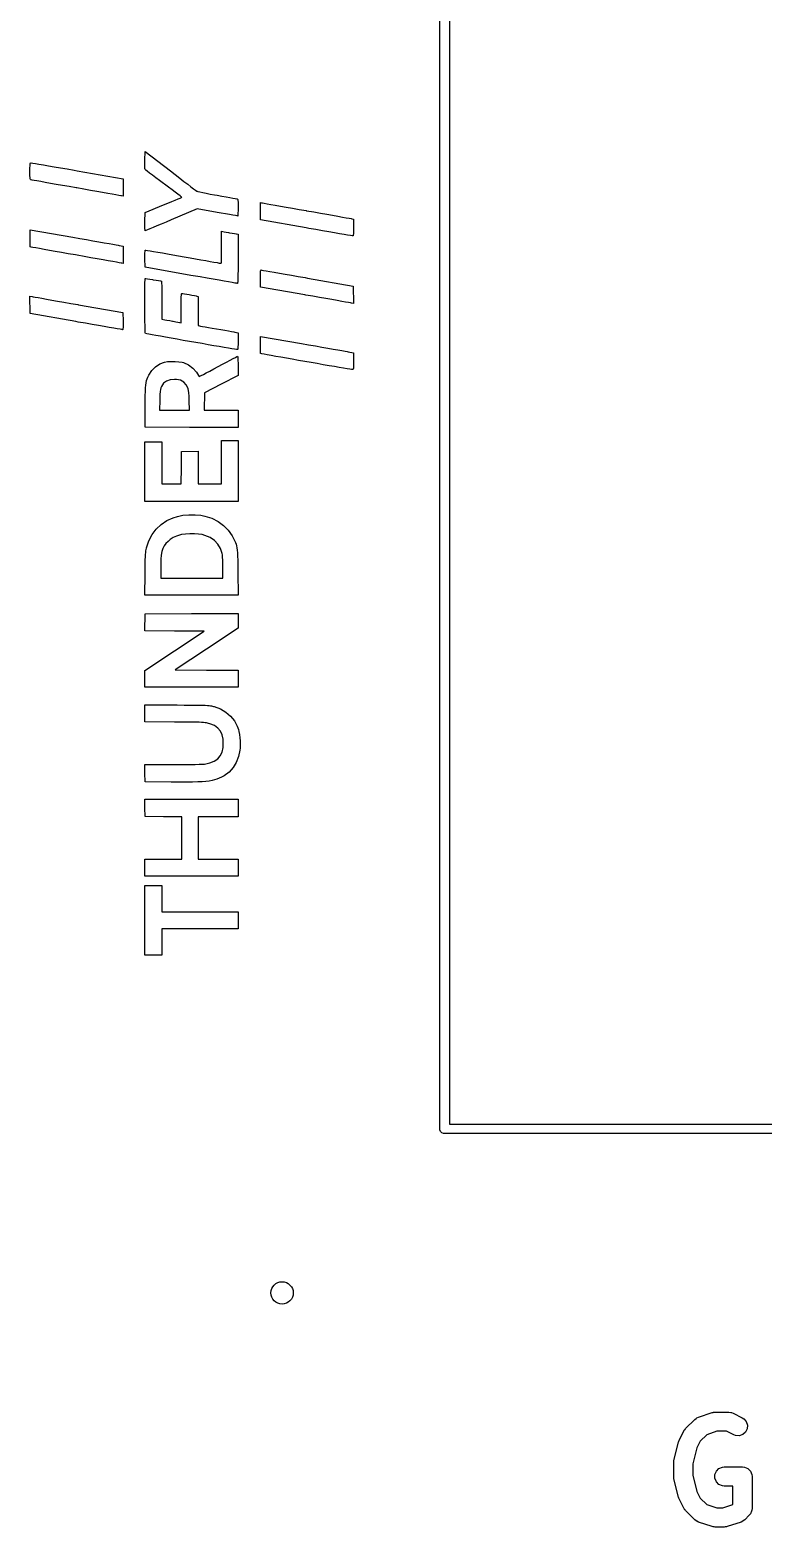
# Model space of a CAD drawing. Extents: x 4.82 to 6.78, y -4.8 to -2.93.
# Drawn here: x 4.871 to 5.323, y -4.798 to -3.874 of the extents above; entities that cross this region are included whole.
import ezdxf

# ---------------------------------------------------------------- set-up
doc = ezdxf.new("R2010")
doc.units = 0
doc.header["$MEASUREMENT"] = 0
doc.layers.add('BLACK', color=7, linetype='CONTINUOUS')

msp = doc.modelspace()

# ---------------------------------------------------------------- linework, layer by layer
at = {"layer": 'BLACK', "linetype": 'CONTINUOUS'}
for p, q in [((5.1299, -3.50358), (5.1299, -4.54898)), ((5.124, -4.55193), (5.124, -3.52233)), ((4.94216, -3.95437), (4.94226, -3.94902)), ((4.94226, -3.94902), (4.9578, -3.96105)), ((4.87122, -3.9612), (4.87123, -3.95935)), ((4.87122, -3.96222), (4.87122, -3.9612)), ((4.87123, -3.95935), (4.87128, -3.95778)), ((4.87128, -3.95778), (4.87136, -3.95662)), ((4.87136, -3.95662), (4.87145, -3.95601)), ((4.87145, -3.95601), (4.87149, -3.95595)), ((4.87149, -3.95595), (4.87188, -3.956)), ((4.87188, -3.956), (4.87293, -3.95618)), ((4.87293, -3.95618), (4.87458, -3.95646)), ((4.87458, -3.95646), (4.87678, -3.95683)), ((4.87678, -3.95683), (4.87948, -3.9573)), ((4.87948, -3.9573), (4.88262, -3.95784)), ((4.88262, -3.95784), (4.88615, -3.95846)), ((4.88615, -3.95846), (4.89001, -3.95913)), ((4.89001, -3.95913), (4.89416, -3.95985)), ((4.89416, -3.95985), (4.89853, -3.96061)), ((4.89853, -3.96061), (4.90023, -3.96091)), ((4.90023, -3.96091), (4.9287, -3.9659)), ((4.94213, -3.95705), (4.94214, -3.95523)), ((4.94213, -3.95857), (4.94213, -3.95705)), ((4.94216, -3.95963), (4.94213, -3.95857)), ((4.94214, -3.95523), (4.94216, -3.95437)), ((4.94221, -3.96012), (4.94216, -3.95963)), ((4.94222, -3.96014), (4.94221, -3.96012)), ((4.94265, -3.96052), (4.94222, -3.96014)), ((4.94358, -3.96126), (4.94265, -3.96052)), ((4.94496, -3.96233), (4.94358, -3.96126)), ((4.9578, -3.96105), (4.96076, -3.96334)), ((4.87123, -3.96397), (4.87122, -3.96222)), ((4.87127, -3.96516), (4.87123, -3.96397)), ((4.87135, -3.96591), (4.87127, -3.96516)), ((4.87149, -3.96632), (4.87135, -3.96591)), ((4.87171, -3.96652), (4.87149, -3.96632)), ((4.87203, -3.96662), (4.87171, -3.96652)), ((4.87204, -3.96662), (4.87203, -3.96662)), ((4.87257, -3.96672), (4.87204, -3.96662)), ((4.87375, -3.96693), (4.87257, -3.96672)), ((4.87552, -3.96725), (4.87375, -3.96693)), ((4.87783, -3.96766), (4.87552, -3.96725)), ((4.88062, -3.96815), (4.87783, -3.96766)), ((4.88384, -3.96872), (4.88062, -3.96815)), ((4.88741, -3.96935), (4.88384, -3.96872)), ((4.8913, -3.97003), (4.88741, -3.96935)), ((4.89544, -3.97075), (4.8913, -3.97003)), ((4.89978, -3.97151), (4.89544, -3.97075)), ((4.9287, -3.9659), (4.9287, -3.97663)), ((4.94671, -3.96366), (4.94496, -3.96233)), ((4.94877, -3.96522), (4.94671, -3.96366)), ((4.95109, -3.96695), (4.94877, -3.96522)), ((4.95359, -3.96881), (4.95109, -3.96695)), ((4.95415, -3.96922), (4.95359, -3.96881)), ((4.9566, -3.97104), (4.95415, -3.96922)), ((4.96076, -3.96334), (4.96356, -3.9655)), ((4.96356, -3.9655), (4.96616, -3.96749)), ((4.96616, -3.96749), (4.96849, -3.96927)), ((4.96849, -3.96927), (4.97051, -3.9708)), ((4.97051, -3.9708), (4.97215, -3.97204)), ((4.90005, -3.97156), (4.89978, -3.97151)), ((4.90438, -3.97231), (4.90005, -3.97156)), ((4.90852, -3.97304), (4.90438, -3.97231)), ((4.9124, -3.97372), (4.90852, -3.97304)), ((4.91598, -3.97435), (4.9124, -3.97372)), ((4.91919, -3.97491), (4.91598, -3.97435)), ((4.92197, -3.9754), (4.91919, -3.97491)), ((4.92427, -3.97581), (4.92197, -3.9754)), ((4.92603, -3.97612), (4.92427, -3.97581)), ((4.9272, -3.97633), (4.92603, -3.97612)), ((4.92771, -3.97642), (4.9272, -3.97633)), ((4.9287, -3.97663), (4.92771, -3.97642)), ((4.95622, -3.98096), (4.95867, -3.97995)), ((4.95886, -3.97272), (4.9566, -3.97104)), ((4.95867, -3.97995), (4.96082, -3.97906)), ((4.96084, -3.97421), (4.95886, -3.97272)), ((4.96082, -3.97906), (4.96258, -3.97832)), ((4.96249, -3.97546), (4.96084, -3.97421)), ((4.96375, -3.97642), (4.96249, -3.97546)), ((4.96258, -3.97832), (4.96389, -3.97775)), ((4.96455, -3.97705), (4.96375, -3.97642)), ((4.96389, -3.97775), (4.96466, -3.9774)), ((4.96483, -3.9773), (4.96455, -3.97705)), ((4.96466, -3.9774), (4.96483, -3.9773)), ((4.97215, -3.97204), (4.97336, -3.97294)), ((4.97336, -3.97294), (4.97409, -3.97347)), ((4.97409, -3.97347), (4.97425, -3.97357)), ((4.97425, -3.97357), (4.97482, -3.97375)), ((4.97482, -3.97375), (4.97601, -3.97403)), ((4.97601, -3.97403), (4.97773, -3.97439)), ((4.97773, -3.97439), (4.97988, -3.97481)), ((4.97988, -3.97481), (4.98237, -3.97528)), ((4.98237, -3.97528), (4.98512, -3.97577)), ((4.98512, -3.97577), (4.98673, -3.97606)), ((4.98673, -3.97606), (4.98955, -3.97655)), ((4.98955, -3.97655), (4.99217, -3.97701)), ((4.99217, -3.97701), (4.99448, -3.97742)), ((4.99448, -3.97742), (4.9964, -3.97776)), ((4.9964, -3.97776), (4.99785, -3.97803)), ((4.99785, -3.97803), (4.99872, -3.9782)), ((4.99872, -3.9782), (4.99893, -3.97824)), ((4.99893, -3.97824), (4.99918, -3.97838)), ((4.99918, -3.97838), (4.99935, -3.97871)), ((4.99935, -3.97871), (4.99946, -3.97933)), ((4.99946, -3.97933), (4.99953, -3.98036)), ((4.94216, -3.99226), (4.94226, -3.98661)), ((4.94226, -3.98661), (4.95355, -3.98204)), ((4.95355, -3.98204), (4.95622, -3.98096)), ((4.97434, -3.98452), (4.9584, -3.99121)), ((4.98673, -3.98669), (4.97434, -3.98452)), ((4.98918, -3.98712), (4.98673, -3.98669)), ((4.99189, -3.98759), (4.98918, -3.98712)), ((4.99431, -3.98801), (4.99189, -3.98759)), ((4.99634, -3.98836), (4.99431, -3.98801)), ((4.99792, -3.98863), (4.99634, -3.98836)), ((4.99894, -3.9888), (4.99792, -3.98863)), ((4.99934, -3.98886), (4.99894, -3.9888)), ((4.99937, -3.9888), (4.99934, -3.98886)), ((4.99945, -3.9882), (4.99937, -3.9888)), ((4.99951, -3.98706), (4.99945, -3.9882)), ((4.99955, -3.9855), (4.99951, -3.98706)), ((4.99953, -3.98036), (4.99956, -3.98192)), ((4.99956, -3.98365), (4.99955, -3.9855)), ((4.99956, -3.98192), (4.99956, -3.98365)), ((5.0133, -3.99127), (5.0133, -3.98054)), ((5.0133, -3.98054), (5.01411, -3.98072)), ((5.01411, -3.98072), (5.01459, -3.98081)), ((5.01459, -3.98081), (5.01573, -3.98101)), ((5.01573, -3.98101), (5.01746, -3.98132)), ((5.01746, -3.98132), (5.01974, -3.98173)), ((5.01974, -3.98173), (5.02249, -3.98221)), ((5.02249, -3.98221), (5.02568, -3.98277)), ((5.02568, -3.98277), (5.02924, -3.9834)), ((5.02924, -3.9834), (5.0331, -3.98408)), ((5.0331, -3.98408), (5.03723, -3.9848)), ((5.03723, -3.9848), (5.04155, -3.98555)), ((5.04155, -3.98555), (5.04186, -3.98561)), ((5.04186, -3.98561), (5.0462, -3.98637)), ((5.0462, -3.98637), (5.05035, -3.98709)), ((5.05035, -3.98709), (5.05425, -3.98778)), ((5.05425, -3.98778), (5.05785, -3.98841)), ((5.05785, -3.98841), (5.06108, -3.98897)), ((5.06108, -3.98897), (5.06389, -3.98947)), ((4.8713, -4.00254), (4.8714, -3.99731)), ((4.8714, -3.99731), (4.89761, -4.00193)), ((4.94214, -3.99343), (4.94216, -3.99226)), ((4.94214, -3.9952), (4.94214, -3.99343)), ((4.94216, -3.99662), (4.94214, -3.9952)), ((4.9422, -3.99756), (4.94216, -3.99662)), ((4.94226, -3.9979), (4.9422, -3.99756)), ((4.94264, -3.99776), (4.94226, -3.9979)), ((4.94226, -3.9979), (4.94226, -3.9979)), ((4.94362, -3.99737), (4.94264, -3.99776)), ((4.94513, -3.99674), (4.94362, -3.99737)), ((4.94711, -3.99593), (4.94513, -3.99674)), ((4.94949, -3.99494), (4.94711, -3.99593)), ((4.95221, -3.9938), (4.94949, -3.99494)), ((4.9552, -3.99255), (4.95221, -3.9938)), ((4.9584, -3.99121), (4.9552, -3.99255)), ((4.98944, -4.00822), (4.98944, -3.99825)), ((4.98944, -3.99825), (4.99025, -3.99843)), ((4.99025, -3.99843), (4.99097, -3.99857)), ((5.04159, -3.99622), (5.0133, -3.99127)), ((5.04311, -3.99649), (5.04159, -3.99622)), ((5.04748, -3.99725), (5.04311, -3.99649)), ((5.05163, -3.99798), (5.04748, -3.99725)), ((5.0555, -3.99865), (5.05163, -3.99798)), ((5.06389, -3.98947), (5.06622, -3.98988)), ((5.06622, -3.98988), (5.06802, -3.9902)), ((5.06802, -3.9902), (5.06923, -3.99042)), ((5.06923, -3.99042), (5.06978, -3.99052)), ((5.06978, -3.99052), (5.06979, -3.99052)), ((5.06979, -3.99052), (5.07078, -3.99073)), ((5.07077, -3.99811), (5.07071, -3.99964)), ((5.07078, -3.99594), (5.07077, -3.99811)), ((5.07078, -3.99073), (5.07078, -3.99594)), ((4.87126, -4.00509), (4.87128, -4.00332)), ((4.87126, -4.00653), (4.87126, -4.00509)), ((4.87128, -4.0075), (4.87126, -4.00653)), ((4.87128, -4.00332), (4.8713, -4.00254)), ((4.87132, -4.00789), (4.87128, -4.0075)), ((4.89761, -4.00193), (4.90194, -4.00269)), ((4.90194, -4.00269), (4.90611, -4.00342)), ((4.90611, -4.00342), (4.91006, -4.00412)), ((4.91006, -4.00412), (4.91372, -4.00476)), ((4.91372, -4.00476), (4.91705, -4.00534)), ((4.91705, -4.00534), (4.91997, -4.00586)), ((4.91997, -4.00586), (4.92241, -4.00628)), ((4.92241, -4.00628), (4.92433, -4.00662)), ((4.92433, -4.00662), (4.92565, -4.00685)), ((4.92565, -4.00685), (4.92626, -4.00695)), ((4.92626, -4.00695), (4.9287, -4.00737)), ((4.9287, -4.00737), (4.9287, -4.01816)), ((4.99097, -3.99857), (4.99218, -3.99879)), ((4.99218, -3.99879), (4.99367, -3.99905)), ((4.99367, -3.99905), (4.99432, -3.99917)), ((4.99432, -3.99917), (4.9959, -3.99944)), ((4.9959, -3.99944), (4.99731, -3.9997)), ((4.99731, -3.9997), (4.99833, -3.99988)), ((4.99833, -3.99988), (4.99857, -3.99993)), ((4.99857, -3.99993), (4.99956, -4.00013)), ((4.99956, -4.00013), (4.99956, -4.01529)), ((5.05905, -3.99927), (5.0555, -3.99865)), ((5.06221, -3.99981), (5.05905, -3.99927)), ((5.06493, -4.00028), (5.06221, -3.99981)), ((5.06716, -4.00065), (5.06493, -4.00028)), ((5.06884, -4.00094), (5.06716, -4.00065)), ((5.06991, -4.00111), (5.06884, -4.00094)), ((5.07033, -4.00117), (5.06991, -4.00111)), ((5.07046, -4.00108), (5.07033, -4.00117)), ((5.07061, -4.0006), (5.07046, -4.00108)), ((5.07071, -3.99964), (5.07061, -4.0006)), ((4.87135, -4.0079), (4.87132, -4.00789)), ((4.87189, -4.00801), (4.87135, -4.0079)), ((4.87308, -4.00823), (4.87189, -4.00801)), ((4.87486, -4.00856), (4.87308, -4.00823)), ((4.87718, -4.00898), (4.87486, -4.00856)), ((4.87997, -4.00948), (4.87718, -4.00898)), ((4.88319, -4.01005), (4.87997, -4.00948)), ((4.88679, -4.01069), (4.88319, -4.01005)), ((4.8907, -4.01138), (4.88679, -4.01069)), ((4.89487, -4.01212), (4.8907, -4.01138)), ((4.89926, -4.01289), (4.89487, -4.01212)), ((4.90031, -4.01308), (4.89926, -4.01289)), ((4.90467, -4.01384), (4.90031, -4.01308)), ((4.90883, -4.01457), (4.90467, -4.01384)), ((4.91272, -4.01526), (4.90883, -4.01457)), ((4.9163, -4.01589), (4.91272, -4.01526)), ((4.9195, -4.01646), (4.9163, -4.01589)), ((4.92226, -4.01695), (4.9195, -4.01646)), ((4.92454, -4.01736), (4.92226, -4.01695)), ((4.94214, -4.01329), (4.94215, -4.01171)), ((4.94216, -4.01516), (4.94214, -4.01329)), ((4.94215, -4.01171), (4.94219, -4.01054)), ((4.94226, -4.02048), (4.94216, -4.01516)), ((4.94219, -4.01054), (4.94225, -4.00991)), ((4.94225, -4.00991), (4.94229, -4.00983)), ((4.94229, -4.00983), (4.9427, -4.00989)), ((4.9427, -4.00989), (4.94375, -4.01007)), ((4.94375, -4.01007), (4.94537, -4.01034)), ((4.94537, -4.01034), (4.94748, -4.01071)), ((4.94748, -4.01071), (4.95, -4.01115)), ((4.95, -4.01115), (4.95288, -4.01165)), ((4.95288, -4.01165), (4.95603, -4.0122)), ((4.95603, -4.0122), (4.95938, -4.01278)), ((4.95938, -4.01278), (4.96286, -4.01339)), ((4.96286, -4.01339), (4.9664, -4.01401)), ((4.9664, -4.01401), (4.96992, -4.01463)), ((4.96992, -4.01463), (4.97335, -4.01524)), ((4.97335, -4.01524), (4.97661, -4.01582)), ((4.97661, -4.01582), (4.97964, -4.01635)), ((4.97964, -4.01635), (4.98236, -4.01684)), ((4.98236, -4.01684), (4.98469, -4.01725)), ((4.98925, -4.01755), (4.98933, -4.0169)), ((4.98933, -4.0169), (4.98938, -4.01587)), ((4.98938, -4.01587), (4.98941, -4.01439)), ((4.98941, -4.01439), (4.98943, -4.01239)), ((4.98943, -4.01239), (4.98944, -4.00977)), ((4.98944, -4.00977), (4.98944, -4.00822)), ((4.99956, -4.01529), (4.99956, -4.01915)), ((4.92628, -4.01767), (4.92454, -4.01736)), ((4.92741, -4.01788), (4.92628, -4.01767)), ((4.92789, -4.01797), (4.92741, -4.01788)), ((4.9287, -4.01816), (4.92789, -4.01797)), ((4.97046, -4.02545), (4.94226, -4.02048)), ((4.9719, -4.0257), (4.97046, -4.02545)), ((4.97627, -4.02647), (4.9719, -4.0257)), ((4.98469, -4.01725), (4.98658, -4.01759)), ((4.98658, -4.01759), (4.98793, -4.01784)), ((4.98793, -4.01784), (4.98868, -4.01798)), ((4.98868, -4.01798), (4.98881, -4.01801)), ((4.98881, -4.01801), (4.98899, -4.01803)), ((4.98899, -4.01803), (4.98914, -4.0179)), ((4.98914, -4.0179), (4.98925, -4.01755)), ((4.99952, -4.02492), (4.99948, -4.02693)), ((4.99954, -4.02234), (4.99952, -4.02492)), ((4.99956, -4.01915), (4.99954, -4.02234)), ((5.01335, -4.02528), (5.01337, -4.02376)), ((5.01338, -4.02743), (5.01335, -4.02528)), ((5.01337, -4.02376), (5.01344, -4.02278)), ((5.01344, -4.02278), (5.01357, -4.02227)), ((5.01357, -4.02227), (5.01374, -4.02214)), ((5.01374, -4.02214), (5.01416, -4.0222)), ((5.01416, -4.0222), (5.01524, -4.02238)), ((5.01524, -4.02238), (5.01692, -4.02267)), ((5.01692, -4.02267), (5.01915, -4.02305)), ((5.01915, -4.02305), (5.02187, -4.02352)), ((5.02187, -4.02352), (5.02503, -4.02407)), ((5.02503, -4.02407), (5.02857, -4.02469)), ((5.02857, -4.02469), (5.03245, -4.02537)), ((5.03245, -4.02537), (5.03659, -4.0261)), ((5.03659, -4.0261), (5.04096, -4.02686)), ((4.94208, -4.03649), (4.9421, -4.0339)), ((4.9421, -4.0339), (4.94212, -4.03163)), ((4.94212, -4.03163), (4.94215, -4.02977)), ((4.94215, -4.02977), (4.94219, -4.02841)), ((4.94219, -4.02841), (4.94224, -4.02763)), ((4.94224, -4.02763), (4.94227, -4.02748)), ((4.94227, -4.02748), (4.94268, -4.02747)), ((4.94268, -4.02747), (4.94366, -4.02757)), ((4.94366, -4.02757), (4.94508, -4.02778)), ((4.94508, -4.02778), (4.94679, -4.02806)), ((4.94679, -4.02806), (4.94724, -4.02814)), ((4.94724, -4.02814), (4.94902, -4.02845)), ((4.94902, -4.02845), (4.95054, -4.02872)), ((4.95054, -4.02872), (4.95166, -4.0289)), ((4.95166, -4.0289), (4.95225, -4.02899)), ((4.95225, -4.02899), (4.95229, -4.02899)), ((4.95229, -4.02899), (4.95236, -4.02934)), ((4.95236, -4.02934), (4.95242, -4.03033)), ((4.95242, -4.03033), (4.95247, -4.03187)), ((4.95247, -4.03187), (4.95251, -4.03387)), ((4.95251, -4.03387), (4.95254, -4.03626)), ((4.98041, -4.0272), (4.97627, -4.02647)), ((4.98429, -4.02788), (4.98041, -4.0272)), ((4.98783, -4.0285), (4.98429, -4.02788)), ((4.99099, -4.02905), (4.98783, -4.0285)), ((4.99371, -4.02952), (4.99099, -4.02905)), ((4.99593, -4.0299), (4.99371, -4.02952)), ((4.99761, -4.03019), (4.99593, -4.0299)), ((4.99869, -4.03037), (4.99761, -4.03019)), ((4.99911, -4.03043), (4.99869, -4.03037)), ((4.99916, -4.0304), (4.99911, -4.03043)), ((4.99927, -4.03011), (4.99916, -4.0304)), ((4.99936, -4.02947), (4.99927, -4.03011)), ((4.99943, -4.02843), (4.99936, -4.02947)), ((4.99948, -4.02693), (4.99943, -4.02843)), ((5.01348, -4.03274), (5.01338, -4.02743)), ((5.04078, -4.03754), (5.01348, -4.03274)), ((5.04096, -4.02686), (5.0424, -4.02712)), ((5.0424, -4.02712), (5.0706, -4.03208)), ((5.0706, -4.03208), (5.0708, -4.0428)), ((4.8714, -4.04905), (4.8712, -4.03833)), ((4.8712, -4.03833), (4.87256, -4.03856)), ((4.87256, -4.03856), (4.87313, -4.03866)), ((4.87313, -4.03866), (4.87436, -4.03887)), ((4.87436, -4.03887), (4.87617, -4.03919)), ((4.87617, -4.03919), (4.87853, -4.03961)), ((4.87853, -4.03961), (4.88137, -4.04011)), ((4.88137, -4.04011), (4.88462, -4.04068)), ((4.88462, -4.04068), (4.88825, -4.04131)), ((4.88825, -4.04131), (4.89217, -4.042)), ((4.89217, -4.042), (4.89635, -4.04274)), ((4.89635, -4.04274), (4.90071, -4.0435)), ((4.90071, -4.0435), (4.90122, -4.0436)), ((4.90122, -4.0436), (4.92852, -4.0484)), ((4.94208, -4.03931), (4.94208, -4.03649)), ((4.94208, -4.04228), (4.94208, -4.03931)), ((4.94209, -4.04532), (4.94208, -4.04228)), ((4.95254, -4.03626), (4.95256, -4.03895)), ((4.95256, -4.03895), (4.95256, -4.04072)), ((4.95256, -4.04072), (4.95256, -4.05244)), ((4.96449, -4.04563), (4.9645, -4.04271)), ((4.9645, -4.04271), (4.96453, -4.04044)), ((4.96453, -4.04044), (4.96457, -4.03876)), ((4.96457, -4.03876), (4.96465, -4.03761)), ((4.96465, -4.03761), (4.96475, -4.03691)), ((4.96475, -4.03691), (4.96488, -4.03661)), ((4.96488, -4.03661), (4.96494, -4.03659)), ((4.96494, -4.03659), (4.96544, -4.03665)), ((4.96544, -4.03665), (4.96648, -4.03682)), ((4.96648, -4.03682), (4.96788, -4.03706)), ((4.96788, -4.03706), (4.96949, -4.03734)), ((4.96949, -4.03734), (4.97112, -4.03764)), ((4.97112, -4.03764), (4.9726, -4.03792)), ((4.9726, -4.03792), (4.97377, -4.03815)), ((4.97377, -4.03815), (4.97416, -4.03823)), ((4.97416, -4.03823), (4.97498, -4.03841)), ((4.97498, -4.03841), (4.97498, -4.05646)), ((5.04129, -4.03763), (5.04078, -4.03754)), ((5.04565, -4.03839), (5.04129, -4.03763)), ((5.04983, -4.03913), (5.04565, -4.03839)), ((5.05375, -4.03982), (5.04983, -4.03913)), ((5.05738, -4.04045), (5.05375, -4.03982)), ((5.06063, -4.04102), (5.05738, -4.04045)), ((5.06347, -4.04152), (5.06063, -4.04102)), ((5.06583, -4.04193), (5.06347, -4.04152)), ((5.06764, -4.04225), (5.06583, -4.04193)), ((5.06887, -4.04247), (5.06764, -4.04225)), ((5.06944, -4.04257), (5.06887, -4.04247)), ((5.0708, -4.0428), (5.06944, -4.04257)), ((4.8996, -4.05402), (4.8714, -4.04905)), ((4.92852, -4.0484), (4.92862, -4.0537)), ((4.92862, -4.0537), (4.92865, -4.05585)), ((4.9421, -4.04832), (4.94209, -4.04532)), ((4.94212, -4.05122), (4.9421, -4.04832)), ((4.94215, -4.05391), (4.94212, -4.05122)), ((4.94218, -4.05631), (4.94215, -4.05391)), ((4.95256, -4.05244), (4.95446, -4.05282)), ((4.95446, -4.05282), (4.95572, -4.05306)), ((4.95572, -4.05306), (4.95739, -4.05337)), ((4.95739, -4.05337), (4.95915, -4.05368)), ((4.95915, -4.05368), (4.95961, -4.05376)), ((4.95961, -4.05376), (4.96116, -4.05403)), ((4.96449, -4.05468), (4.96449, -4.04563)), ((4.90104, -4.05427), (4.8996, -4.05402)), ((4.90541, -4.05504), (4.90104, -4.05427)), ((4.90955, -4.05576), (4.90541, -4.05504)), ((4.91343, -4.05644), (4.90955, -4.05576)), ((4.91697, -4.05706), (4.91343, -4.05644)), ((4.92013, -4.05761), (4.91697, -4.05706)), ((4.92285, -4.05808), (4.92013, -4.05761)), ((4.92508, -4.05846), (4.92285, -4.05808)), ((4.92676, -4.05875), (4.92508, -4.05846)), ((4.92784, -4.05893), (4.92676, -4.05875)), ((4.92826, -4.05899), (4.92784, -4.05893)), ((4.92843, -4.05885), (4.92826, -4.05899)), ((4.92856, -4.05835), (4.92843, -4.05885)), ((4.92863, -4.05737), (4.92856, -4.05835)), ((4.92865, -4.05585), (4.92863, -4.05737)), ((4.94222, -4.05834), (4.94218, -4.05631)), ((4.94227, -4.05991), (4.94222, -4.05834)), ((4.94232, -4.06093), (4.94227, -4.05991)), ((4.94237, -4.06131), (4.94232, -4.06093)), ((4.9425, -4.06134), (4.94237, -4.06131)), ((4.94324, -4.06149), (4.9425, -4.06134)), ((4.9446, -4.06175), (4.94324, -4.06149)), ((4.94651, -4.0621), (4.9446, -4.06175)), ((4.94889, -4.06254), (4.94651, -4.0621)), ((4.95169, -4.06304), (4.94889, -4.06254)), ((4.95483, -4.0636), (4.95169, -4.06304)), ((4.96116, -4.05403), (4.96251, -4.05428)), ((4.96251, -4.05428), (4.96346, -4.05446)), ((4.96346, -4.05446), (4.96368, -4.0545)), ((4.96368, -4.0545), (4.96449, -4.05468)), ((4.97498, -4.05646), (4.97579, -4.05664)), ((4.97579, -4.05664), (4.97635, -4.05675)), ((4.97635, -4.05675), (4.97753, -4.05696)), ((4.97753, -4.05696), (4.97921, -4.05726)), ((4.97921, -4.05726), (4.9813, -4.05762)), ((4.9813, -4.05762), (4.98368, -4.05804)), ((4.98368, -4.05804), (4.98618, -4.05847)), ((4.98618, -4.05847), (4.98884, -4.05892)), ((4.98884, -4.05892), (4.99136, -4.05936)), ((4.99136, -4.05936), (4.99362, -4.05976)), ((4.99362, -4.05976), (4.99552, -4.06009)), ((4.99552, -4.06009), (4.99692, -4.06035)), ((4.99692, -4.06035), (4.99766, -4.06049)), ((4.99766, -4.06049), (4.99956, -4.06086)), ((4.99956, -4.06086), (4.99956, -4.06608)), ((5.01338, -4.06833), (5.01348, -4.0631)), ((5.01348, -4.0631), (5.03879, -4.06754)), ((4.95826, -4.06422), (4.95483, -4.0636)), ((4.9619, -4.06486), (4.95826, -4.06422)), ((4.9657, -4.06554), (4.9619, -4.06486)), ((4.96958, -4.06622), (4.9657, -4.06554)), ((4.97347, -4.06691), (4.96958, -4.06622)), ((4.97732, -4.06759), (4.97347, -4.06691)), ((4.98106, -4.06824), (4.97732, -4.06759)), ((4.98462, -4.06886), (4.98106, -4.06824)), ((4.98793, -4.06944), (4.98462, -4.06886)), ((4.99093, -4.06996), (4.98793, -4.06944)), ((4.99356, -4.07041), (4.99093, -4.06996)), ((4.99574, -4.07078), (4.99356, -4.07041)), ((4.99742, -4.07106), (4.99574, -4.07078)), ((4.99852, -4.07123), (4.99742, -4.07106)), ((4.99898, -4.07129), (4.99852, -4.07123)), ((4.99914, -4.07126), (4.99898, -4.07129)), ((4.99932, -4.07104), (4.99914, -4.07126)), ((4.99945, -4.07051), (4.99932, -4.07104)), ((4.99952, -4.06958), (4.99945, -4.07051)), ((4.99955, -4.06814), (4.99952, -4.06958)), ((4.99956, -4.06608), (4.99955, -4.06814)), ((5.01334, -4.07232), (5.01335, -4.07089)), ((5.01336, -4.07329), (5.01334, -4.07232)), ((5.01335, -4.07089), (5.01337, -4.06912)), ((5.01337, -4.06912), (5.01338, -4.06833)), ((5.03879, -4.06754), (5.04307, -4.0683)), ((5.04307, -4.0683), (5.04722, -4.06902)), ((5.04722, -4.06902), (5.05117, -4.06972)), ((5.05117, -4.06972), (5.05485, -4.07037)), ((5.05485, -4.07037), (5.0582, -4.07096)), ((5.0582, -4.07096), (5.06115, -4.07148)), ((5.06115, -4.07148), (5.06363, -4.07191)), ((5.06363, -4.07191), (5.06558, -4.07226)), ((5.06558, -4.07226), (5.06692, -4.07249)), ((4.94862, -4.08178), (4.95129, -4.08008)), ((4.95129, -4.08008), (4.95413, -4.07903)), ((4.95413, -4.07903), (4.95602, -4.07869)), ((4.95602, -4.07869), (4.95831, -4.07853)), ((4.95831, -4.07853), (4.96076, -4.07854)), ((4.96076, -4.07854), (4.96313, -4.07871)), ((4.96313, -4.07871), (4.96516, -4.07904)), ((4.96516, -4.07904), (4.96601, -4.07927)), ((4.96601, -4.07927), (4.96905, -4.08067)), ((4.96905, -4.08067), (4.97168, -4.08266)), ((4.98731, -4.08173), (4.98998, -4.08029)), ((4.98998, -4.08029), (4.99245, -4.07897)), ((4.99245, -4.07897), (4.99465, -4.07779)), ((4.99465, -4.07779), (4.9965, -4.0768)), ((4.9965, -4.0768), (4.99793, -4.07603)), ((4.99793, -4.07603), (4.99888, -4.07553)), ((4.99888, -4.07553), (4.99926, -4.07533)), ((4.99926, -4.07533), (4.99926, -4.07533)), ((4.99926, -4.07533), (4.99936, -4.07563)), ((4.99936, -4.07563), (4.99945, -4.07654)), ((4.99945, -4.07654), (4.99951, -4.07794)), ((4.99951, -4.07794), (4.99955, -4.07971)), ((4.99955, -4.07971), (4.99956, -4.08118)), ((4.99956, -4.08118), (4.99956, -4.08714)), ((5.01339, -4.07368), (5.01336, -4.07329)), ((5.01353, -4.07371), (5.01339, -4.07368)), ((5.0143, -4.07387), (5.01353, -4.07371)), ((5.01567, -4.07412), (5.0143, -4.07387)), ((5.01759, -4.07447), (5.01567, -4.07412)), ((5.01998, -4.0749), (5.01759, -4.07447)), ((5.02278, -4.07541), (5.01998, -4.0749)), ((5.02593, -4.07597), (5.02278, -4.07541)), ((5.02936, -4.07657), (5.02593, -4.07597)), ((5.033, -4.07722), (5.02936, -4.07657)), ((5.03679, -4.07788), (5.033, -4.07722)), ((5.04067, -4.07856), (5.03679, -4.07788)), ((5.04456, -4.07924), (5.04067, -4.07856)), ((5.0484, -4.07991), (5.04456, -4.07924)), ((5.05213, -4.08056), (5.0484, -4.07991)), ((5.05568, -4.08118), (5.05213, -4.08056)), ((5.05899, -4.08175), (5.05568, -4.08118)), ((5.06692, -4.07249), (5.06744, -4.07259)), ((5.06744, -4.07259), (5.07078, -4.07319)), ((5.07078, -4.08042), (5.07076, -4.08184)), ((5.07078, -4.07319), (5.07078, -4.07839)), ((5.07078, -4.07839), (5.07078, -4.08042)), ((4.94287, -4.09166), (4.94315, -4.09041)), ((4.94315, -4.09041), (4.94351, -4.08928)), ((4.94351, -4.08928), (4.94396, -4.08819)), ((4.94396, -4.08819), (4.94451, -4.08704)), ((4.94451, -4.08704), (4.94456, -4.08693)), ((4.94456, -4.08693), (4.94638, -4.08407)), ((4.94638, -4.08407), (4.94862, -4.08178)), ((4.95543, -4.0907), (4.95365, -4.09206)), ((4.95768, -4.08987), (4.95543, -4.0907)), ((4.96037, -4.0896), (4.95768, -4.08987)), ((4.96169, -4.08967), (4.96037, -4.0896)), ((4.96409, -4.0902), (4.96169, -4.08967)), ((4.96603, -4.09128), (4.96409, -4.0902)), ((4.97168, -4.08266), (4.9739, -4.08523)), ((4.9739, -4.08523), (4.97459, -4.0863)), ((4.97459, -4.0863), (4.97513, -4.08718)), ((4.97513, -4.08718), (4.97549, -4.08776)), ((4.97549, -4.08776), (4.97556, -4.08787)), ((4.97556, -4.08787), (4.97589, -4.08774)), ((4.97589, -4.08774), (4.97678, -4.0873)), ((4.97678, -4.0873), (4.97817, -4.08658)), ((4.97817, -4.08658), (4.97998, -4.08564)), ((4.97998, -4.08564), (4.98214, -4.08449)), ((4.98214, -4.08449), (4.98458, -4.08319)), ((4.98458, -4.08319), (4.98723, -4.08177)), ((4.98723, -4.08177), (4.98731, -4.08173)), ((4.99956, -4.08714), (4.98917, -4.09253)), ((5.06199, -4.08226), (5.05899, -4.08175)), ((5.06461, -4.08271), (5.06199, -4.08226)), ((5.06678, -4.08308), (5.06461, -4.08271)), ((5.06845, -4.08335), (5.06678, -4.08308)), ((5.06955, -4.08353), (5.06845, -4.08335)), ((5.07001, -4.08359), (5.06955, -4.08353)), ((5.07014, -4.08358), (5.07001, -4.08359)), ((5.07041, -4.08352), (5.07014, -4.08358)), ((5.07059, -4.08328), (5.07041, -4.08352)), ((5.0707, -4.08275), (5.07059, -4.08328)), ((5.07076, -4.08184), (5.0707, -4.08275)), ((4.9423, -4.10276), (4.94234, -4.09961)), ((4.94234, -4.09961), (4.9424, -4.09701)), ((4.9424, -4.09701), (4.94251, -4.09487)), ((4.94251, -4.09487), (4.94266, -4.09312)), ((4.94266, -4.09312), (4.94287, -4.09166)), ((4.95135, -4.09905), (4.95124, -4.10154)), ((4.95151, -4.09717), (4.95135, -4.09905)), ((4.95172, -4.09578), (4.95151, -4.09717)), ((4.95199, -4.0948), (4.95172, -4.09578)), ((4.95235, -4.09396), (4.95199, -4.0948)), ((4.95365, -4.09206), (4.95235, -4.09396)), ((4.96756, -4.09293), (4.96603, -4.09128)), ((4.96869, -4.09518), (4.96756, -4.09293)), ((4.96876, -4.09537), (4.96869, -4.09518)), ((4.96902, -4.09645), (4.96876, -4.09537)), ((4.96921, -4.09796), (4.96902, -4.09645)), ((4.96936, -4.1), (4.96921, -4.09796)), ((4.96947, -4.10266), (4.96936, -4.1)), ((4.97877, -4.09792), (4.97857, -4.10853)), ((4.98917, -4.09253), (4.97877, -4.09792)), ((4.94226, -4.1192), (4.94229, -4.10654)), ((4.94229, -4.10654), (4.9423, -4.10276)), ((4.95121, -4.10248), (4.95102, -4.10853)), ((4.95102, -4.10853), (4.96964, -4.10853)), ((4.95124, -4.10154), (4.95121, -4.10248)), ((4.96964, -4.10853), (4.96947, -4.10266)), ((4.97857, -4.10853), (4.99956, -4.10853)), ((4.99956, -4.10853), (4.99956, -4.11938)), ((4.96964, -4.11929), (4.94226, -4.1192)), ((4.97091, -4.11929), (4.96964, -4.11929)), ((4.99956, -4.11938), (4.97091, -4.11929)), ((4.98944, -4.15409), (4.98944, -4.12733)), ((4.98944, -4.12733), (4.99956, -4.12733)), ((4.99956, -4.12733), (4.99956, -4.16493)), ((4.94208, -4.16493), (4.94208, -4.12805)), ((4.94208, -4.12805), (4.95256, -4.12805)), ((4.95256, -4.12805), (4.95256, -4.15409)), ((4.96458, -4.14405), (4.96467, -4.13402)), ((4.96467, -4.13402), (4.97498, -4.13382)), ((4.97498, -4.13382), (4.97498, -4.15409)), ((4.96448, -4.15409), (4.96458, -4.14405)), ((4.95256, -4.15409), (4.96448, -4.15409)), ((4.97498, -4.15409), (4.98944, -4.15409)), ((4.99956, -4.16493), (4.94208, -4.16493)), ((4.96219, -4.17411), (4.96555, -4.17346)), ((4.96555, -4.17346), (4.96927, -4.17314)), ((4.96927, -4.17314), (4.97307, -4.17314)), ((4.97307, -4.17314), (4.9767, -4.17347)), ((4.9767, -4.17347), (4.97912, -4.17393)), ((4.97912, -4.17393), (4.98336, -4.1753)), ((4.94655, -4.18533), (4.94906, -4.18195)), ((4.94906, -4.18195), (4.95207, -4.17908)), ((4.95207, -4.17908), (4.95556, -4.17673)), ((4.95556, -4.17673), (4.95952, -4.17493)), ((4.95952, -4.17493), (4.96219, -4.17411)), ((4.98336, -4.1753), (4.9872, -4.17723)), ((4.9872, -4.17723), (4.9906, -4.17969)), ((4.9906, -4.17969), (4.99352, -4.18266)), ((4.99352, -4.18266), (4.9959, -4.18608)), ((4.94314, -4.19349), (4.94457, -4.18918)), ((4.94457, -4.18918), (4.94655, -4.18533)), ((4.95396, -4.19237), (4.95315, -4.19395)), ((4.95502, -4.19094), (4.95396, -4.19237)), ((4.95637, -4.18954), (4.95502, -4.19094)), ((4.95774, -4.18835), (4.95637, -4.18954)), ((4.95952, -4.18717), (4.95774, -4.18835)), ((4.96153, -4.18627), (4.95952, -4.18717)), ((4.96404, -4.18552), (4.96153, -4.18627)), ((4.96466, -4.18537), (4.96404, -4.18552)), ((4.96704, -4.18502), (4.96466, -4.18537)), ((4.96977, -4.18484), (4.96704, -4.18502)), ((4.97259, -4.18483), (4.96977, -4.18484)), ((4.97524, -4.18501), (4.97259, -4.18483)), ((4.97744, -4.18537), (4.97524, -4.18501)), ((4.97909, -4.18582), (4.97744, -4.18537)), ((4.98229, -4.18717), (4.97909, -4.18582)), ((4.98499, -4.189), (4.98229, -4.18717)), ((4.98715, -4.19127), (4.98499, -4.189)), ((4.98875, -4.19396), (4.98715, -4.19127)), ((4.9959, -4.18608), (4.99682, -4.18782)), ((4.99682, -4.18782), (4.99742, -4.18909)), ((4.99742, -4.18909), (4.99791, -4.19022)), ((4.99791, -4.19022), (4.99832, -4.19129)), ((4.99832, -4.19129), (4.99864, -4.19238)), ((4.99864, -4.19238), (4.99888, -4.19359)), ((4.94228, -4.20331), (4.94234, -4.201)), ((4.94234, -4.201), (4.9424, -4.19914)), ((4.9424, -4.19914), (4.94249, -4.19766)), ((4.94249, -4.19766), (4.94259, -4.19646)), ((4.94259, -4.19646), (4.94272, -4.19547)), ((4.94272, -4.19547), (4.94288, -4.19458)), ((4.94288, -4.19458), (4.94308, -4.19371)), ((4.94308, -4.19371), (4.94314, -4.19349)), ((4.95195, -4.20059), (4.95185, -4.2038)), ((4.95218, -4.19795), (4.95195, -4.20059)), ((4.95257, -4.19577), (4.95218, -4.19795)), ((4.95315, -4.19395), (4.95257, -4.19577)), ((4.98975, -4.19704), (4.98875, -4.19396)), ((4.98987, -4.19781), (4.98975, -4.19704)), ((4.98998, -4.19928), (4.98987, -4.19781)), ((4.99008, -4.20118), (4.98998, -4.19928)), ((4.99014, -4.20334), (4.99008, -4.20118)), ((4.99888, -4.19359), (4.99907, -4.19499)), ((4.99907, -4.19499), (4.99921, -4.19667)), ((4.99921, -4.19667), (4.9993, -4.19872)), ((4.9993, -4.19872), (4.99937, -4.20122)), ((4.99937, -4.20122), (4.99942, -4.20426)), ((4.94199, -4.22278), (4.94218, -4.20967)), ((4.94218, -4.20967), (4.94223, -4.20617)), ((4.94223, -4.20617), (4.94228, -4.20331)), ((4.95185, -4.2038), (4.95184, -4.20533)), ((4.95184, -4.20533), (4.95184, -4.21229)), ((4.99016, -4.20562), (4.99014, -4.20334)), ((4.99016, -4.21229), (4.99016, -4.20562)), ((4.99942, -4.20426), (4.99946, -4.20791)), ((4.99946, -4.20791), (4.99947, -4.20877)), ((4.99947, -4.20877), (4.99961, -4.22278)), ((4.95184, -4.21229), (4.99016, -4.21229)), ((4.99016, -4.22278), (4.94199, -4.22278)), ((4.99961, -4.22278), (4.99016, -4.22278)), ((4.94206, -4.24482), (4.94226, -4.23416)), ((4.94226, -4.23416), (4.97091, -4.23407)), ((4.97091, -4.23407), (4.99956, -4.23398)), ((4.99956, -4.23398), (4.99956, -4.24302)), ((4.96038, -4.24492), (4.94206, -4.24482)), ((4.9787, -4.24501), (4.96038, -4.24492)), ((4.96039, -4.25712), (4.9787, -4.24501)), ((4.99956, -4.24302), (4.98017, -4.25595)), ((4.98017, -4.25595), (4.96078, -4.26887)), ((4.94208, -4.26923), (4.96039, -4.25712)), ((4.94208, -4.27439), (4.94208, -4.26923)), ((4.94208, -4.27954), (4.94208, -4.27439)), ((4.96078, -4.26887), (4.98017, -4.26897)), ((4.98017, -4.26897), (4.99956, -4.26906)), ((4.99956, -4.26906), (4.99956, -4.27954)), ((4.99956, -4.27954), (4.94208, -4.27954)), ((4.94208, -4.30081), (4.94208, -4.29034)), ((4.94208, -4.29034), (4.96205, -4.29047)), ((4.96205, -4.29047), (4.96636, -4.2905)), ((4.96636, -4.2905), (4.97002, -4.29053)), ((4.97002, -4.29053), (4.97307, -4.29055)), ((4.97307, -4.29055), (4.9756, -4.29059)), ((4.9756, -4.29059), (4.97766, -4.29063)), ((4.97766, -4.29063), (4.97932, -4.29067)), ((4.97932, -4.29067), (4.98064, -4.29073)), ((4.98064, -4.29073), (4.98168, -4.29081)), ((4.98168, -4.29081), (4.98251, -4.2909)), ((4.98251, -4.2909), (4.98319, -4.29102)), ((4.98319, -4.29102), (4.9838, -4.29115)), ((4.9838, -4.29115), (4.98438, -4.29131)), ((4.98438, -4.29131), (4.98473, -4.29142)), ((4.98473, -4.29142), (4.98867, -4.29293)), ((4.98867, -4.29293), (4.99209, -4.29491)), ((4.96043, -4.30096), (4.94208, -4.30081)), ((4.96108, -4.30096), (4.96043, -4.30096)), ((4.96514, -4.301), (4.96108, -4.30096)), ((4.96856, -4.30103), (4.96514, -4.301)), ((4.9714, -4.30107), (4.96856, -4.30103)), ((4.97372, -4.30111), (4.9714, -4.30107)), ((4.9756, -4.30116), (4.97372, -4.30111)), ((4.97711, -4.30123), (4.9756, -4.30116)), ((4.9783, -4.3013), (4.97711, -4.30123)), ((4.97925, -4.3014), (4.9783, -4.3013)), ((4.98002, -4.30151), (4.97925, -4.3014)), ((4.98068, -4.30164), (4.98002, -4.30151)), ((4.9813, -4.3018), (4.98068, -4.30164)), ((4.98217, -4.30206), (4.9813, -4.3018)), ((4.98496, -4.3032), (4.98217, -4.30206)), ((4.98715, -4.30468), (4.98496, -4.3032)), ((4.99209, -4.29491), (4.99497, -4.29734)), ((4.99497, -4.29734), (4.99729, -4.3002)), ((4.99729, -4.3002), (4.99903, -4.30346)), ((4.98876, -4.30655), (4.98715, -4.30468)), ((4.98982, -4.30885), (4.98876, -4.30655)), ((4.99038, -4.31163), (4.98982, -4.30885)), ((4.99045, -4.31493), (4.99038, -4.31163)), ((4.99903, -4.30346), (4.99976, -4.30552)), ((4.99976, -4.30552), (5.00008, -4.3069)), ((5.00008, -4.3069), (5.0004, -4.30871)), ((5.0004, -4.30871), (5.00067, -4.31069)), ((5.00067, -4.31069), (5.00087, -4.31258)), ((4.98859, -4.32188), (4.98968, -4.31955)), ((4.98968, -4.31955), (4.9903, -4.31673)), ((4.9903, -4.31673), (4.99045, -4.31493)), ((5.00062, -4.31838), (4.99984, -4.32233)), ((5.00076, -4.31705), (5.00062, -4.31838)), ((5.00089, -4.31563), (5.00076, -4.31705)), ((5.00087, -4.31258), (5.00096, -4.31413)), ((5.00096, -4.3146), (5.00089, -4.31563)), ((5.00096, -4.31413), (5.00096, -4.3146)), ((4.94216, -4.33259), (4.94206, -4.32726)), ((4.94206, -4.32726), (4.95903, -4.32726)), ((4.95903, -4.32726), (4.96311, -4.32725)), ((4.96311, -4.32725), (4.96687, -4.32723)), ((4.96687, -4.32723), (4.97025, -4.32718)), ((4.97025, -4.32718), (4.97318, -4.32713)), ((4.97318, -4.32713), (4.9756, -4.32706)), ((4.9756, -4.32706), (4.97744, -4.32698)), ((4.97744, -4.32698), (4.97864, -4.32689)), ((4.97864, -4.32689), (4.97881, -4.32687)), ((4.97881, -4.32687), (4.98214, -4.3262)), ((4.98214, -4.3262), (4.98486, -4.32516)), ((4.98486, -4.32516), (4.987, -4.32373)), ((4.987, -4.32373), (4.98859, -4.32188)), ((4.99653, -4.32909), (4.99405, -4.33182)), ((4.99846, -4.32591), (4.99653, -4.32909)), ((4.99984, -4.32233), (4.99846, -4.32591)), ((4.94226, -4.33792), (4.94216, -4.33259)), ((4.95835, -4.33803), (4.94226, -4.33792)), ((4.95849, -4.33803), (4.95835, -4.33803)), ((4.96345, -4.33805), (4.95849, -4.33803)), ((4.96776, -4.33805), (4.96345, -4.33805)), ((4.97148, -4.338), (4.96776, -4.33805)), ((4.97467, -4.33792), (4.97148, -4.338)), ((4.97741, -4.33779), (4.97467, -4.33792)), ((4.97976, -4.33761), (4.97741, -4.33779)), ((4.98178, -4.33737), (4.97976, -4.33761)), ((4.98354, -4.33705), (4.98178, -4.33737)), ((4.98511, -4.33667), (4.98354, -4.33705)), ((4.98656, -4.33621), (4.98511, -4.33667)), ((4.98794, -4.33566), (4.98656, -4.33621)), ((4.98933, -4.33502), (4.98794, -4.33566)), ((4.99108, -4.33406), (4.98933, -4.33502)), ((4.99405, -4.33182), (4.99108, -4.33406)), ((4.94216, -4.35392), (4.94206, -4.34859)), ((4.94206, -4.34859), (4.99956, -4.34859)), ((4.99956, -4.34859), (4.99956, -4.35944)), ((4.94226, -4.35926), (4.94216, -4.35392)), ((4.95356, -4.35935), (4.94226, -4.35926)), ((4.96485, -4.35945), (4.95356, -4.35935)), ((4.96485, -4.38547), (4.96485, -4.35945)), ((4.99956, -4.35944), (4.97498, -4.35944)), ((4.97498, -4.35944), (4.97498, -4.38547)), ((4.94208, -4.39595), (4.94208, -4.38547)), ((4.94208, -4.38547), (4.96485, -4.38547)), ((4.97498, -4.38547), (4.99956, -4.38547)), ((4.99956, -4.38547), (4.99956, -4.39595)), ((4.99956, -4.39595), (4.94208, -4.39595)), ((4.94208, -4.44476), (4.94208, -4.40174)), ((4.94208, -4.40174), (4.95256, -4.40174)), ((4.95256, -4.40174), (4.95256, -4.418)), ((4.95256, -4.418), (4.99956, -4.418)), ((4.99956, -4.418), (4.99956, -4.42849)), ((4.99956, -4.42849), (4.95256, -4.42849)), ((4.95256, -4.42849), (4.95256, -4.44476)), ((4.95256, -4.44476), (4.94208, -4.44476)), ((5.12405, -4.55251), (5.124, -4.55193)), ((5.12449, -4.55357), (5.12405, -4.55251)), ((5.1299, -4.54898), (6.50195, -4.54898)), ((5.12531, -4.55438), (5.12449, -4.55357)), ((5.12637, -4.55483), (5.12531, -4.55438)), ((5.12695, -4.55488), (5.12637, -4.55483)), ((6.5049, -4.55488), (5.12695, -4.55488)), ((5.28353, -4.72978), (5.29197, -4.72697)), ((5.29197, -4.72697), (5.29254, -4.72684)), ((5.29254, -4.72684), (5.29269, -4.72678)), ((5.29269, -4.72678), (5.2929, -4.72676)), ((5.2929, -4.72676), (5.2931, -4.72671)), ((5.2931, -4.72671), (5.29326, -4.72672)), ((5.29326, -4.72672), (5.29384, -4.72667)), ((5.29384, -4.72667), (5.30228, -4.72667)), ((5.30228, -4.72667), (5.30343, -4.72678)), ((5.30343, -4.72678), (5.30362, -4.72686)), ((5.30362, -4.72686), (5.30383, -4.72688)), ((5.30383, -4.72688), (5.30492, -4.72729)), ((5.30492, -4.72729), (5.31054, -4.7301)), ((5.27511, -4.73739), (5.27523, -4.73729)), ((5.27523, -4.73729), (5.2756, -4.73683)), ((5.2756, -4.73683), (5.28123, -4.73121)), ((5.28123, -4.73121), (5.28212, -4.73047)), ((5.28212, -4.73047), (5.28232, -4.73039)), ((5.28232, -4.73039), (5.28248, -4.73025)), ((5.28248, -4.73025), (5.28353, -4.72978)), ((5.31054, -4.7301), (5.31152, -4.73072)), ((5.31152, -4.73072), (5.31303, -4.73246)), ((5.3136, -4.73694), (5.31256, -4.739)), ((5.31303, -4.73246), (5.31376, -4.73465)), ((5.31376, -4.73465), (5.3136, -4.73694)), ((5.26842, -4.75645), (5.27124, -4.7452)), ((5.27124, -4.7452), (5.27127, -4.74512)), ((5.27127, -4.74507), (5.27145, -4.74459)), ((5.27127, -4.74512), (5.27127, -4.74507)), ((5.27145, -4.74459), (5.27163, -4.74411)), ((5.27163, -4.74411), (5.27165, -4.74408)), ((5.27165, -4.74408), (5.27168, -4.74399)), ((5.27168, -4.74399), (5.2745, -4.73837)), ((5.2745, -4.73837), (5.27481, -4.73787)), ((5.27481, -4.73787), (5.27487, -4.73773)), ((5.27487, -4.73773), (5.275, -4.73757)), ((5.275, -4.73757), (5.27511, -4.73739)), ((5.28463, -4.74451), (5.28254, -4.74869)), ((5.28859, -4.74055), (5.28463, -4.74451)), ((5.2948, -4.73848), (5.28859, -4.74055)), ((5.30088, -4.73848), (5.2948, -4.73848)), ((5.30526, -4.74067), (5.30088, -4.73848)), ((5.30634, -4.74108), (5.30526, -4.74067)), ((5.30864, -4.74124), (5.30634, -4.74108)), ((5.31082, -4.74051), (5.30864, -4.74124)), ((5.31256, -4.739), (5.31082, -4.74051)), ((5.28254, -4.74869), (5.28006, -4.75861)), ((5.26825, -4.75788), (5.26827, -4.75768)), ((5.26825, -4.76632), (5.26825, -4.75788)), ((5.26826, -4.75759), (5.26832, -4.75716)), ((5.26827, -4.75768), (5.26826, -4.75759)), ((5.26832, -4.75716), (5.26836, -4.75673)), ((5.26836, -4.75673), (5.26839, -4.75665)), ((5.26839, -4.75665), (5.26842, -4.75645)), ((5.28006, -4.75861), (5.28006, -4.76559)), ((5.29367, -4.76517), (5.29455, -4.76304)), ((5.29455, -4.76304), (5.29618, -4.76141)), ((5.29618, -4.76141), (5.29831, -4.76053)), ((5.29831, -4.76053), (5.29946, -4.76041)), ((5.29946, -4.76041), (5.31071, -4.76041)), ((5.31071, -4.76041), (5.31186, -4.76053)), ((5.31186, -4.76053), (5.31399, -4.76141)), ((5.31399, -4.76141), (5.31562, -4.76304)), ((5.31562, -4.76304), (5.3165, -4.76517)), ((5.26827, -4.76652), (5.26825, -4.76632)), ((5.26826, -4.7666), (5.26827, -4.76652)), ((5.26832, -4.76704), (5.26826, -4.7666)), ((5.26836, -4.76747), (5.26832, -4.76704)), ((5.26839, -4.76755), (5.26836, -4.76747)), ((5.26842, -4.76775), (5.26839, -4.76755)), ((5.27124, -4.779), (5.26842, -4.76775)), ((5.28006, -4.76559), (5.28254, -4.77551)), ((5.29367, -4.76747), (5.29367, -4.76517)), ((5.29455, -4.7696), (5.29367, -4.76747)), ((5.29618, -4.77123), (5.29455, -4.7696)), ((5.29831, -4.77211), (5.29618, -4.77123)), ((5.29946, -4.77222), (5.29831, -4.77211)), ((5.30481, -4.77222), (5.29946, -4.77222)), ((5.30481, -4.78356), (5.30481, -4.77222)), ((5.3165, -4.76517), (5.31662, -4.76632)), ((5.31662, -4.76632), (5.31662, -4.786)), ((5.27127, -4.77908), (5.27124, -4.779)), ((5.27127, -4.77913), (5.27127, -4.77908)), ((5.27145, -4.77961), (5.27127, -4.77913)), ((5.27163, -4.78009), (5.27145, -4.77961)), ((5.27165, -4.78012), (5.27163, -4.78009)), ((5.27168, -4.78021), (5.27165, -4.78012)), ((5.2745, -4.78583), (5.27168, -4.78021)), ((5.28254, -4.77551), (5.28463, -4.77969)), ((5.28463, -4.77969), (5.28859, -4.78365)), ((5.27481, -4.78633), (5.2745, -4.78583)), ((5.27487, -4.78647), (5.27481, -4.78633)), ((5.275, -4.78663), (5.27487, -4.78647)), ((5.27511, -4.78681), (5.275, -4.78663)), ((5.27523, -4.78691), (5.27511, -4.78681)), ((5.2756, -4.78737), (5.27523, -4.78691)), ((5.28123, -4.79299), (5.2756, -4.78737)), ((5.28859, -4.78365), (5.2948, -4.78572)), ((5.2948, -4.78572), (5.2985, -4.78572)), ((5.2985, -4.78572), (5.30471, -4.78365)), ((5.30471, -4.78365), (5.30481, -4.78356)), ((5.31489, -4.79018), (5.31208, -4.79299)), ((5.31562, -4.78928), (5.31489, -4.79018)), ((5.31629, -4.78766), (5.31562, -4.78928)), ((5.3165, -4.78715), (5.31629, -4.78766)), ((5.31662, -4.786), (5.3165, -4.78715)), ((5.28212, -4.79373), (5.28123, -4.79299)), ((5.28232, -4.79381), (5.28212, -4.79373)), ((5.28248, -4.79395), (5.28232, -4.79381)), ((5.28353, -4.79442), (5.28248, -4.79395)), ((5.29197, -4.79723), (5.28353, -4.79442)), ((5.29254, -4.79736), (5.29197, -4.79723)), ((5.29269, -4.79742), (5.29254, -4.79736)), ((5.2929, -4.79744), (5.29269, -4.79742)), ((5.2931, -4.79749), (5.2929, -4.79744)), ((5.29326, -4.79748), (5.2931, -4.79749)), ((5.29384, -4.79753), (5.29326, -4.79748)), ((5.29946, -4.79753), (5.29384, -4.79753)), ((5.30005, -4.79748), (5.29946, -4.79753)), ((5.3002, -4.79749), (5.30005, -4.79748)), ((5.30041, -4.79744), (5.3002, -4.79749)), ((5.30062, -4.79742), (5.30041, -4.79744)), ((5.30076, -4.79736), (5.30062, -4.79742)), ((5.30133, -4.79723), (5.30076, -4.79736)), ((5.30977, -4.79442), (5.30133, -4.79723)), ((5.31082, -4.79395), (5.30977, -4.79442)), ((5.31098, -4.79381), (5.31082, -4.79395)), ((5.31118, -4.79373), (5.31098, -4.79381)), ((5.31208, -4.79299), (5.31118, -4.79373))]:
    msp.add_line(p, q, dxfattribs=at)
at = {"layer": 'BLACK'}
msp.add_circle((5.02671, -4.65311), 0.00689, dxfattribs=at)
msp.add_circle((5.02671, -4.65311), 0.00689, dxfattribs=at)

doc.saveas('drawing.dxf')
